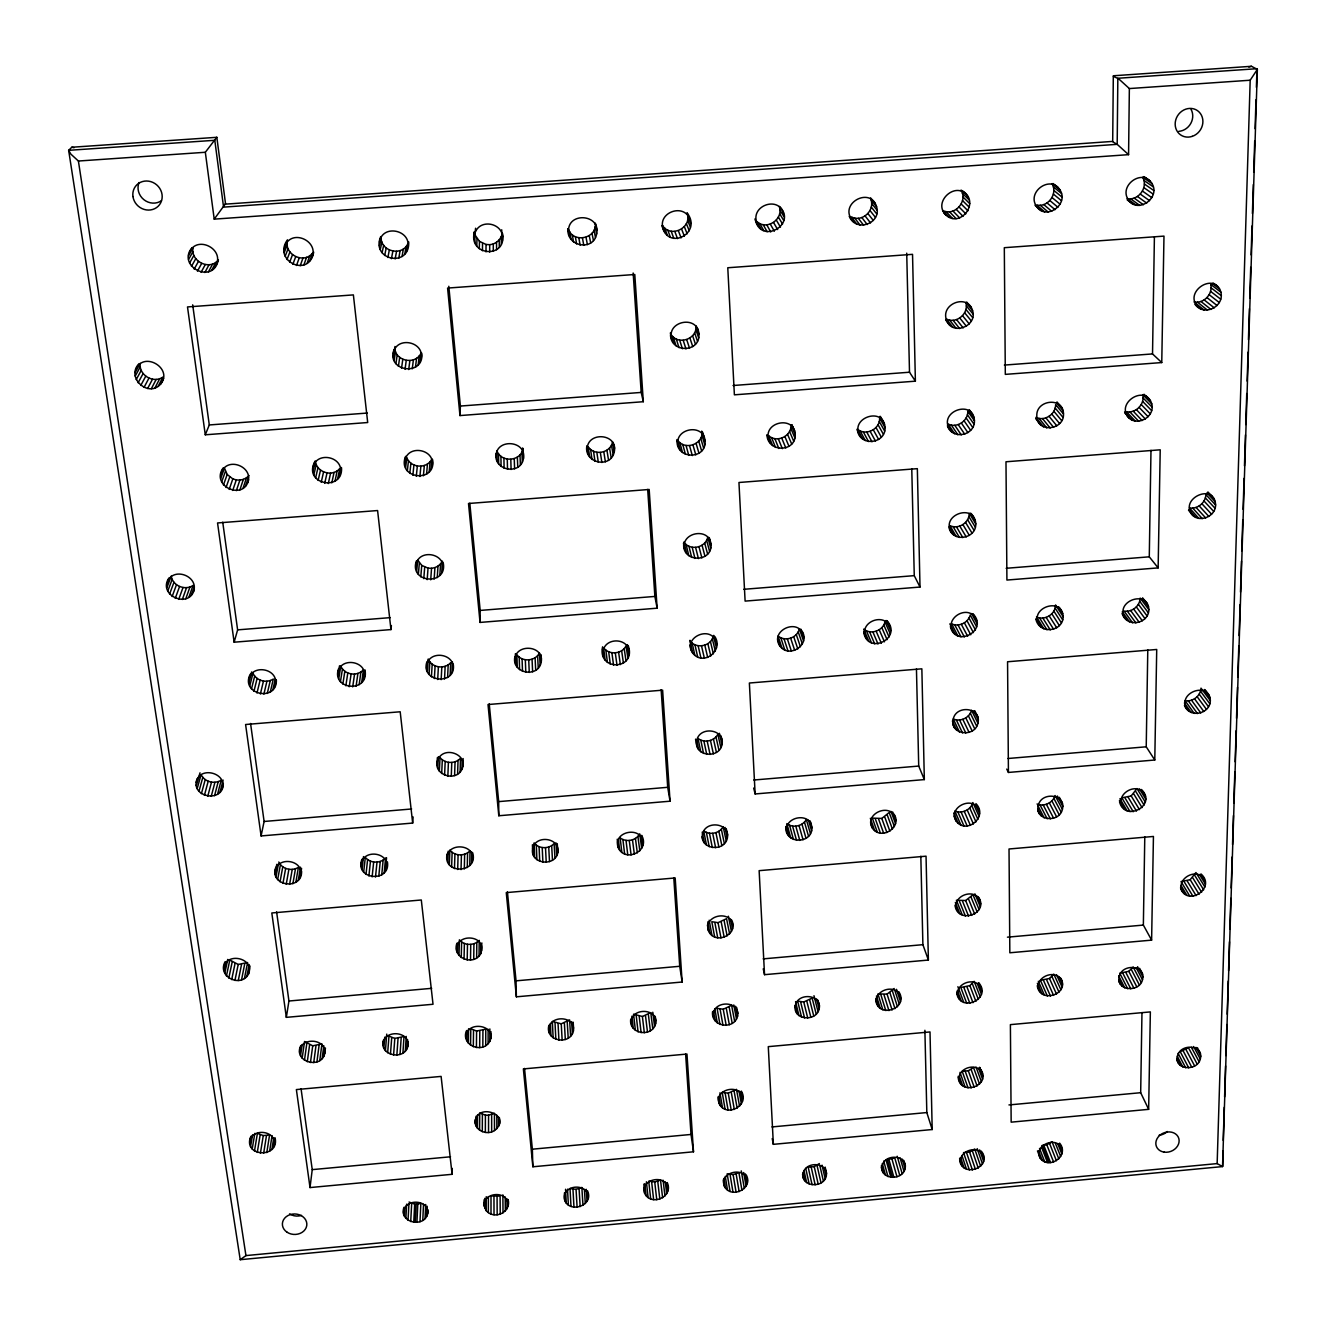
<?xml version="1.0" encoding="UTF-8"?>
<svg xmlns="http://www.w3.org/2000/svg" width="1326" height="1326" viewBox="0 0 1326 1326"><rect width="100%" height="100%" fill="white"/><g stroke="black" fill="none" stroke-linecap="round" stroke-linejoin="round"><path stroke-width="1.5" d="M248.575 479.647C244.432 501.178 210.569 486.327 222.901 468.31M223.879 967.582C226.597 951.438 255.156 958.367 248.509 973.997C241.133 988.4 216.619 976.599 225.171 961.632M508.09 1199.533C511.355 1210.771 497.316 1219.141 488.349 1212.627L488.366 1196.599M488.548 1132.503L488.565 1115.199L494.449 1113.26L494.499 1130.548C486.526 1136.067 473.017 1129.802 475.272 1119.343M489.692 252.106L489.692 244.697C495.825 244.233 501.162 239.476 502.256 233.426C507.924 259.2 467.465 256.382 474.476 231.768L475.056 242.641M466.304 1031.015C460.835 1045.667 483.045 1054.104 489.841 1041.275L489.858 1028.943M488.349 1212.627L486.211 1210.704L486.244 1196.698M488.101 1043.678L488.134 1029.274M486.211 1210.704L484.056 1205.782L484.089 1199.781M484.752 1208.367L484.786 1198.372M485.349 1132.437L485.415 1115.133L479.73 1112.962L479.598 1130.249M485.714 1045.634L485.78 1029.142L476.598 1031.048L470.813 1028.777L470.564 1045.269M276.388 680.304C276.686 702.581 239.807 694.227 250.249 674.221M275.062 1137.758C279.852 1158.493 243.288 1157.15 250.432 1137.277M482.299 1131.675L482.399 1114.37M482.83 1046.976L482.929 1030.484M456.94 943.2C451.47 958.002 474.028 966.654 480.841 953.527L480.907 943.78M480.841 953.527L481.868 942.952M275.559 683.967C278.029 668.155 251.31 663.746 248.857 679.674M477.426 1128.26L477.542 1114.818M479.067 955.996L479.216 940.399C474.012 945.886 464.233 945.72 459.393 939.836L458.995 955.449M485.979 251.89L486.045 244.481L479.465 241.332L475.272 235.348M479.664 1047.639L479.797 1031.131M301.566 871.066C302.626 891.089 268.449 886.116 275.858 867.237M274.449 1144.421C276.057 1130.448 252.271 1127.713 249.769 1141.172M313.682 252.106C309.24 278.725 272.062 260.725 287.493 239.807M309.836 260.841L312.422 253.266C303.803 264.089 284.808 254.807 287.228 241.448L284.261 248.874M476.647 958.002L476.813 942.388M476.415 1047.557L476.598 1031.048M475.935 1125.84L476.034 1116.26M473.316 1046.744L473.531 1030.252M480.045 622.424L468.509 503.499L649.176 489.476L657.132 608.186L480.045 622.424L480.178 610.424L469.802 503.2M216.221 137.954L216.801 137.274L205.331 152.275L214.215 219.138L1128.575 154.661L1129.354 88.56L1118.746 78.897L1113.409 76.361M300.952 874.779C303.107 859.729 277.648 856.099 275.145 870.95M299.742 1052.943C298.251 1036.833 326.842 1037.578 324.737 1053.524C321.323 1069.8 292.632 1061.828 300.82 1045.534M473.73 959.378L473.929 943.747M341.511 467.647C343.285 491.797 303.936 484.703 314.229 462.873M470.498 960.057L470.747 944.41M447.21 853.729C441.773 874.762 478.935 873.784 472.653 852.717M482.449 250.73L482.548 243.338M1148.648 1109.348L1150.355 1011.904L1010.395 1024.633L1011.158 1122.161L1148.648 1109.348L1140.675 1092.707L1141.968 1012.6M1151.614 940.134L1153.438 836.457L1009.02 848.988L1009.832 952.781L1151.614 940.134L1143.36 925.084L1144.786 836.822M1006.749 769.097L1008.423 772.445L1154.78 760.013L1146.228 746.803L1147.786 649.856M1158.145 567.893L1160.217 449.812L1005.986 461.78L1006.915 580.059L1158.145 567.893L1149.277 556.821L1150.985 450.359M1161.758 362.562L1005.307 374.38L1004.312 247.697L1163.979 236.111L1161.758 362.562L1152.526 353.926L1154.399 237.271M466.835 1040.711L467.017 1030.435M468.36 1043.214L468.592 1028.794M471.542 862.911L471.725 851.938M1154.78 760.013L1156.72 649.475L1007.561 661.757L1008.423 772.445M340.467 472.769C343.484 456.078 315.489 450.939 313.002 467.979M467.2 959.958L467.498 944.311M469.752 865.48L470.017 850.795C464.746 856.463 454.735 856.198 449.862 850.148L449.332 864.834M365.197 671.288C368.114 693.365 331.052 689.653 338.544 668.818M479.299 248.708L479.465 241.332M467.282 867.535L467.581 852.833M464.315 868.944L464.647 854.226M464.05 959.112L464.382 943.482M364.468 676.724C367.153 660.862 340.5 656.602 337.964 672.431M387.424 861.867C390.839 882.983 354.688 880.05 361.733 859.878M461.249 957.571L461.614 941.957M408.706 241.912C409.999 268.266 370.518 260.31 380.728 236.592M476.78 245.94L476.979 238.597M461.034 869.624L461.415 854.905M421.734 353.164C424.618 376.816 385.932 371.86 393.938 349.882M461.929 769.329C468.99 754.759 444.392 745.361 438.077 759.301C431.099 773.837 455.597 783.185 461.929 769.329L462.194 759.566M457.453 952.864L457.702 943.134M452.1 1174.306L441.11 1076.414L296.378 1089.574L310.019 1187.566L452.1 1174.306L452.265 1168.405M462.94 766.345L463.139 758.555M386.91 867.386C389.28 852.287 363.854 848.789 361.302 863.558M383.098 1045.435C381.722 1029.424 410.231 1030.02 407.944 1046.032C404.844 1061.198 378.109 1055.562 383.546 1039.915M407.811 247.448C411.441 229.812 382.087 223.812 379.534 242.078M474.244 239.011L475.603 228.221M460.105 771.964L460.503 758.273C455.166 764.124 444.906 763.759 440.017 757.527L439.354 771.218M457.685 869.508L458.1 854.789M432.624 459.658C436.536 483.559 397.154 479.233 405.358 456.906M1257.363 69.366L1222.539 1166.582L1217.152 1163.598L1250.186 80.223L1257.363 69.366L1251.446 66.3L1248.81 67.062M421.154 358.451C424.585 341.279 395.96 335.793 393.391 353.379M443.099 562.257C448.52 585.959 408.756 583.589 416.331 561.047M454.47 868.629L454.934 853.911M474.393 235.315L474.493 231.719M457.603 774.069L458.034 760.362M1222.903 1150.736L1222.754 1166.134M1223.218 1140.393L1224.263 1107.293M1224.594 1096.95L1225.572 1065.922M1225.904 1055.579L1226.865 1024.534M1227.196 1014.191L1228.241 981.091M1228.572 970.748L1229.484 941.775M1229.865 929.36L1230.843 898.332M1231.174 887.989L1232.152 856.961M1232.534 844.546L1233.445 815.573M1233.843 803.158L1234.821 772.13M1235.152 761.787L1236.13 730.759M1236.512 718.344L1237.489 687.299M1237.821 676.956L1238.799 645.928M1239.114 635.585L1240.092 604.557M1240.49 592.142L1241.467 561.097M1241.782 550.754L1242.76 519.726M1243.092 509.383L1244.07 478.355M1244.468 465.94L1245.446 434.895M1245.76 424.552L1246.738 393.524M1247.136 381.109L1248.048 352.152M1248.429 339.738L1249.407 308.693M1249.738 298.35L1250.716 267.322M1251.098 254.907L1252.009 225.95M1252.407 213.536L1253.319 184.563M1253.716 172.148L1254.694 141.12M1255.076 128.705L1255.987 99.748M1256.385 87.334L1256.965 68.703L1117.835 78.267L1117.188 144.335L1128.575 154.661M403.618 1213.34C402.474 1198.29 429.69 1198.555 427.668 1213.738C424.32 1228.357 398.38 1222.705 403.966 1207.306M432.143 465.741C435.392 449 407.463 444.011 404.894 460.951M453.227 664.127C456.873 686.072 419.845 682.476 426.955 661.641M454.586 775.528L455.067 761.804M451.619 867.038L452.133 852.336M442.751 569.368C445.818 553.041 418.568 548.5 415.983 564.826M447.757 862.165L448.171 851.176M451.271 776.207L451.785 762.483M453.011 669.514C455.912 653.602 429.293 649.475 426.707 665.221M446.995 859.215C445.503 842.225 475.321 843.087 472.537 860.027M452 672.58L452.431 661.807M447.856 776.091L448.403 762.351M456.708 950.013C455.332 933.57 484.454 934.217 481.819 950.725M426.757 1216.307L427.187 1206.246M450.144 675.299L450.691 662.685C444.558 669.696 431.729 667.757 428.232 659.022L427.386 671.602M427.668 1213.738L427.85 1209.726M459.973 415.568L447.591 288.074L634.789 274.499L643.309 401.712L459.973 415.568L460.387 406.054L448.801 286.267M425.082 1218.594L425.712 1204.489M444.591 775.163L445.188 761.439M466.106 1037.96C464.829 1020.059 497.482 1024.202 489.841 1041.275M502.438 240.686L502.504 233.376M496.222 457.404C494.316 438.061 527.151 439.718 523.422 458.746C520.472 475.835 492.675 470.382 496.189 453.393M422.779 1220.434L423.508 1204.306M447.608 677.487L448.188 664.84M475.222 1123.172C475.338 1101.044 513.808 1115.133 494.499 1130.548M419.994 1221.727L420.856 1203.56L414.69 1204.141L409.021 1202.036M441.691 773.506L442.32 759.798M416.911 1222.357L417.806 1204.19M444.541 678.962L445.155 666.315M484.056 1205.782C483.211 1192.306 506.317 1190.267 508.14 1203.511M514.936 661.26C513.311 643.209 544.538 644.353 541.19 662.32C538.107 678.431 511.488 673.459 514.82 657.116M413.745 1222.307L414.69 1204.141M437.746 768.45L438.342 756.748M415.237 1222.34L416.182 1204.34M441.16 679.658L441.823 666.995M436.967 765.4L437.365 757.627M410.712 1221.577L411.69 1203.411M532.588 848.855C529.87 864.005 555.113 867.237 557.815 852.701C560.583 837.502 535.24 834.269 532.588 848.855L532.422 844.728M568.622 232.265C566.567 211.596 601.026 213.701 596.634 233.94C593.418 251.89 565.837 246.255 568.058 228.702M437.696 679.525L438.392 666.862M408.027 1220.202L408.922 1204.058M404.347 1215.942L404.811 1207.887M441.724 572.55L442.271 563.02M405.855 1218.279L406.651 1204.157M569.384 235.895L568.241 228.718C572.749 243.752 597.164 238.779 595.324 223.149L596.849 230.26M434.364 678.564L435.11 665.901M548.815 1030.501C547.688 1014.672 576.048 1015.003 573.379 1031.114C570.197 1045.352 545.748 1041.523 548.632 1026.423M587.285 450.426C585.545 431.199 618.264 432.707 614.303 451.785C610.971 468.791 584.252 463.42 586.755 446.464M439.851 575.351L440.547 563.881L442.387 561.113M437.265 577.589L437.994 566.103L440.547 563.881M407.944 1046.032L408.193 1041.888M431.414 676.824L432.21 664.193M405.292 1051.17L406.237 1036.418M406.999 1048.75L407.579 1039.551M602.601 646.79C597.131 671.586 636.712 670.227 628.292 645.828M434.149 579.114L434.911 567.611L437.994 566.103M402.905 1053.109L404.016 1036.501L394.816 1038.407L388.966 1036.136L387.673 1052.745M429.044 674.453L429.856 661.84M426.607 668.453L426.972 663.066M588.015 1198.654C590.385 1183.356 563.285 1183.356 564.196 1198.24C566.865 1214.235 594.81 1206.643 587.484 1190.731M400.038 1054.452L401.181 1037.844M412.668 823.065L400.187 711.78L245.592 724.51L261.089 835.944L412.668 823.065L413.115 816.949M396.855 1055.115L398.032 1038.49M430.718 579.827L431.53 568.307L434.911 567.611M672.033 339.854C665.254 321.157 698.056 314.295 698.951 334.334C700.161 352.849 670.641 353.246 670.508 334.765M664.906 232.481L662.403 225.37C670.591 238.763 692.719 227.508 687.15 212.989C702.846 233.409 667.31 251.376 662.055 225.635M642.961 842.391C641.502 825.501 612.43 831.336 618.165 847.513C624.579 862.928 649.674 851.657 642.115 836.242M631.193 1023.075C630.181 1007.329 658.492 1007.528 655.624 1023.689C652.21 1037.877 628.358 1034.114 630.745 1019.048M427.187 579.661L428.033 568.141L421.734 565.373L417.69 560.003L416.695 571.423M393.59 1055.032L394.816 1038.407M678.63 446.845C672.133 428.729 704.089 422.049 705.084 441.409C706.095 459.89 676.277 459.525 677.072 440.961M673.625 343.036L671.039 334.5C678.083 345.755 697.31 339.058 696.034 325.898L698.951 334.334M390.457 1054.236L391.717 1037.612M684.995 550.207C678.746 532.638 709.924 526.14 711.001 544.853C711.996 562.555 682.857 562.655 683.669 544.671M680.172 449.912L677.553 440.05C684.514 450.873 703.261 444.475 702.117 431.646M716.09 641.685C710.305 624.728 682.161 637.872 692.636 652.972C702.879 666.713 724.129 650.701 714.797 636.497M385.418 1050.689L386.744 1034.098M423.79 578.65L424.701 567.147M383.86 1048.203L384.755 1037.147M431.099 469.023L431.911 458.846C427.204 469.222 410.612 468.177 406.784 457.603L405.623 467.78M667.939 1188.477C666.249 1173.593 639.762 1178.864 644.651 1193.317C650.967 1206.875 673.989 1196.814 667.227 1182.577M429.193 471.923L430.038 461.697M420.79 576.86L421.734 565.373M721.99 744.648C725.372 728.985 699.482 725.637 696.73 740.571C693.415 756.201 719.189 759.533 721.99 744.648L719.388 733.295M426.574 474.227L427.453 463.967M418.37 574.39L419.347 562.937M760.693 228.536L756.848 221.508C766.76 230.923 783.898 219.072 779.307 206.425C797.705 223.812 761.721 244.846 755.472 220.53M727.344 838.131C730.543 822.833 705.25 819.849 702.498 834.269C699.366 849.518 724.543 852.502 727.344 838.131L725.057 827.441M713.255 1015.683C712.36 1000.036 740.604 1000.102 737.554 1016.313C733.924 1030.435 710.637 1026.722 712.559 1011.672M415.883 568.174L416.381 562.473M732.797 925.714C731.405 909.305 703.145 915.139 708.449 930.753C714.382 945.604 739.427 934.797 731.637 920.029M423.408 475.802L424.337 465.525M772.627 445.553L768.749 435.773C777.069 443.249 791.804 436.005 791.058 424.867L795.252 434.497C795.898 452.415 767.969 452.796 766.942 435.077M384.192 872.84L385.568 858.038C380.28 863.756 370.236 863.392 365.313 857.392L363.656 872.193M386.214 861.419L386.546 857.74M385.949 870.287L386.628 862.894M419.894 476.515L420.872 466.238M742.676 1098.525C741.168 1083.127 714.184 1088.663 719.073 1103.431C725.819 1118.216 750.284 1105.735 741.3 1091.066M381.739 874.895L383.148 860.077M747.4 1181.002C745.825 1166.068 719.454 1171.455 724.162 1185.842C730.212 1199.466 753.732 1189.173 746.356 1175.151M803.274 634.607C797.622 617.634 769.61 630.828 779.787 645.861C788.821 658.989 810.75 644.884 802.097 631.176M787.23 832.977C781.909 817.015 810.75 810.882 811.91 827.872C812.258 844.049 785.357 844.364 785.788 827.673M378.788 876.32L380.231 861.469M416.314 476.332L417.325 466.056M375.507 876.983L376.998 862.149M856.613 223.895L851.408 216.95C861.883 222.47 874.746 210.967 871.066 199.894L876.552 206.624C881.972 223.332 855.867 232.862 849.303 216.37M372.125 876.884L373.667 862.033M412.867 475.288L413.927 465.012M862.381 438.657L857.276 428.994C865.58 436.486 880.215 429.16 879.619 418.104L885.039 427.635C885.834 443.365 861.071 447.011 857.607 431.281M368.893 876.005L370.468 861.154M819.17 1008.953C822.236 994.334 798.07 992.08 795.285 1005.489C792.285 1020.075 816.352 1022.296 819.17 1008.953L816.601 999.008M365.993 874.398L367.617 859.58M409.8 473.415L410.911 463.155M826.264 1176.228C829.032 1162.272 805.893 1160.582 803.125 1173.129C800.423 1187.052 823.463 1188.709 826.264 1176.228L824.457 1168.455M420.093 361.849L421.088 352.998C415.718 365.313 395.562 361.368 394.667 348.158M390.955 629.585L377.595 510.543L217.547 522.958L234.138 642.198L390.955 629.585L391.402 625.557M863.773 632.519C867.734 655.342 902.724 638.469 887.077 620.75M362.031 869.524L363.49 856.596M407.331 470.846L408.474 460.636M418.171 364.832L419.182 355.948M361.236 866.574L362.081 859.198M949.134 217.265L942.637 210.42C954.505 216.735 968.212 201.303 961.002 190.148C983.03 201.171 958.317 231.917 943.648 212.508M895.382 817.728C889.978 801.932 863.243 814.181 872.591 828.418C881.26 840.701 902.575 827.291 894.072 814.23M952.814 327.29L946.383 319.019C956.543 324.257 969.207 313.334 965.825 302.51L972.555 310.549C977.892 326.544 951.19 336.423 946.333 319.533C940.913 303.488 967.765 293.56 972.555 310.549M415.502 367.219L416.546 358.285M404.778 464.398L405.739 456.293M954.554 433.652L948.189 424.088C956.891 428.381 968.063 420.988 967.814 411.375L974.444 420.773C975.024 435.541 952.516 440.265 947.477 426.077M875.74 999.787C877.364 1019.246 909.305 1008.821 899.028 992.097M956.212 536.45L949.946 525.643C958.433 529.737 969.439 522.709 969.24 513.278L975.787 523.919C976.317 538.455 953.593 542.931 949.25 528.61M412.27 368.827L413.38 359.876M310.019 1187.566L312.24 1169.631L301.052 1088.729M905.094 1168.803C908.045 1154.813 884.906 1153.222 882.105 1165.703C879.221 1179.659 902.26 1181.217 905.094 1168.803L902.31 1159.173M950.394 626.634C955.632 648.281 988.384 630.53 973.417 614.303M322.135 1058.662L323.793 1045.667M323.826 1056.258L324.771 1048.833M324.737 1053.524L325.434 1047.971M977.925 723.217C981.953 707.421 956.145 704.438 953.228 719.14C949.283 734.886 974.975 737.853 977.925 723.217L971.56 710.322C969.521 717.847 960.389 722.123 953.278 718.974L959.394 731.969M319.781 1060.618L321.936 1043.877L312.721 1045.8L304.549 1041.49L302.162 1058.198M408.706 369.556L409.867 360.606M1044.59 211.812L1036.75 205.066C1048.12 207.519 1058.065 193.629 1052.032 183.668L1060.104 190.132C1069.303 204.585 1045.385 221.21 1036.203 205.895C1026.904 191.425 1050.938 174.717 1060.104 190.132M979.069 810.534C973.765 794.738 947.162 807.037 956.245 821.225C966.571 835.032 988.649 816.485 975.919 803.622M316.914 1061.96L319.102 1045.219M955.035 905.194C957.239 924.752 989.279 914.028 978.687 897.354M313.732 1062.623L315.953 1045.866M1043.496 426.823L1035.938 417.358C1044.639 421.651 1055.745 414.242 1055.645 404.662L1063.485 413.961C1064.413 430.188 1036.866 433.37 1036.816 415.999C1035.805 399.706 1063.502 396.524 1063.485 413.961M956.726 992.942C959.692 1013.395 992.594 999.042 978.77 982.781M310.45 1062.557L312.721 1045.8M405.043 369.357L406.253 360.407M363.49 679.807L365.031 669.895M361.683 682.525L363.407 669.779C357.224 676.857 344.395 674.801 340.782 666.116L338.743 678.813M958.201 1077.607C960.09 1096.221 991.019 1086.11 981.141 1070.082M1043.827 628.806L1036.518 616.988C1044.805 620.866 1055.562 614.153 1055.562 604.971L1063.154 616.64C1063.104 631.806 1039.717 634.673 1035.987 619.673M359.164 684.697L360.921 671.934M307.284 1061.745L309.588 1044.987M959.643 1159.72C961.284 1178.201 992.08 1168.239 982.235 1152.344M304.466 1060.27L306.803 1043.529M401.546 368.247L402.789 359.313M356.097 686.188L357.904 673.409M1136.266 205.248L1127.15 198.602C1138.47 200.988 1148.498 187.248 1142.664 177.236L1152.012 183.585C1160.913 197.988 1137.111 214.613 1128.012 199.314C1119.011 184.894 1142.946 168.187 1152.012 183.585M300.554 1055.711L302.162 1044.573M1062.408 809.324C1066.452 793.876 1041.242 791.34 1038.291 805.462C1034.33 820.86 1059.424 823.38 1062.408 809.324L1055.082 795.567C1052.927 802.86 1044.026 807.004 1037.048 803.987M398.413 366.308L399.706 357.39M352.699 686.885L354.556 674.105M1135.255 421.071L1126.47 411.706C1135.852 413.53 1145.15 404.016 1142.697 394.667L1151.73 403.817C1155.675 417.657 1134.824 428.083 1126.868 415.486M1037.263 985.682C1039.634 1004.428 1070.728 994.019 1060.568 978.024M349.219 686.752L351.108 673.956M395.894 363.639L397.236 354.755M1132.553 622.772L1124.083 611.071C1131.874 612.397 1139.979 606.098 1140.178 598.109L1148.88 609.662C1148.764 623.734 1127.432 627.927 1122.442 614.402M345.854 685.791L347.793 673.011M1061.877 1148.797C1056.905 1135.056 1032.473 1145.664 1040.413 1158.51C1049.529 1170.129 1069.933 1155.261 1059.59 1143.111M273.57 1147.056L274.78 1139.249M394.154 360.457L395.513 351.605M269.609 1151.316L272.062 1135.636M393.292 356.959L394.982 346.5M342.87 684.05L344.843 671.288M271.929 1149.41L273.736 1137.675M1203.991 309.969L1194.113 301.996C1203.776 303.886 1213.108 293.991 1210.754 284.444L1220.881 292.184C1224.578 306.455 1204.223 316.765 1195.24 304.649M266.791 1152.625L269.576 1134.99L263.277 1135.57L257.41 1133.382L254.476 1151.018M1119.525 801.782C1124.63 822.501 1156.786 805.76 1142.15 790.213M286.333 1017.357L271.813 912.968L421.303 899.989L433.022 1004.263L286.333 1017.357L288.935 1001.014L276.604 911.857M340.434 681.68L342.456 668.95M1198.936 518.466L1189.455 507.957C1197.461 509.366 1205.632 502.769 1205.898 494.648L1215.611 504.974C1215.644 517.455 1197.212 523.952 1190.499 512.665M263.659 1153.272L266.476 1135.636M260.41 1153.222L263.277 1135.57M337.898 675.663L339.522 665.751M406.75 250.962L407.944 243.536C402.507 256.332 381.838 251.973 381.043 238.415L379.435 245.774M1142.498 979.798C1146.377 965.03 1122.244 963.19 1119.31 976.317C1115.497 991.052 1139.531 992.859 1142.498 979.798L1136.216 967.781M257.277 1152.443L260.178 1134.807M404.795 254.045L406.021 246.586M1194.229 713.438L1185.112 700.758C1192.704 702.001 1200.693 695.968 1201.008 688.161L1210.356 700.692C1210.058 714.217 1189.389 718.526 1184.449 705.415M298.3 880.232L300.488 867.171M300.024 877.663L301.582 868.364M295.864 882.287L298.4 867.337C291.902 871.53 282.09 869.16 278.775 862.016M402.076 256.498L403.336 249.006M252.189 1149.029L254.824 1133.365M1180.588 888.42C1187.798 907.299 1216.671 887.558 1200.942 873.9M249.752 1143.94L251.095 1136.133M250.581 1146.609L252.57 1134.89M292.913 883.713L295.483 868.745M289.615 884.392L292.234 869.408M398.794 258.156L400.104 250.631M1200.312 1059.076C1204.157 1044.623 1180.538 1043.131 1177.587 1055.778C1173.808 1070.181 1197.328 1071.657 1200.312 1059.076L1193.582 1046.512M286.234 884.293L288.886 869.309M395.165 258.901L396.54 251.36M282.952 883.398L285.654 868.431M280.035 881.807L282.769 866.856M277.648 879.602L280.416 864.668M391.435 258.686L392.861 251.144M275.974 876.917L278.427 863.889M275.128 873.967L276.769 864.337M248.509 973.997L250.05 966.041M246.818 976.5L249.155 964.532M387.872 257.509L389.33 250.001M244.432 978.489L247.597 962.527L238.216 964.466L229.812 959.991L226.431 975.953M241.531 979.881L244.713 963.903M238.282 980.544L241.514 964.566M339.473 476.051L341.213 467.465M384.673 255.487L386.197 247.995M337.6 478.951L339.721 468.608C332.478 477.36 316.549 472.437 315.406 461.166L312.936 471.426M234.934 980.461L238.216 964.466M231.702 979.616L235.017 963.637M382.103 252.719L383.662 245.277M261.089 835.944L264.106 821.474L250.564 723.482M334.997 481.272L337.152 470.896M228.801 978.074L232.149 962.112M331.831 482.83L334.036 472.437M224.757 973.367L227.74 959.427M380.313 249.404L381.905 242.012M328.318 483.559L330.572 473.15M223.879 970.516L225.602 962.56M324.704 483.377L327.008 472.984M274.631 687.05L276.289 679.724M321.224 482.316L323.577 471.923M272.841 689.769L275.344 678.746M270.338 691.957L273.289 679.061C266.509 683.553 256.299 680.735 252.968 673.243L249.736 686.072M318.124 480.443L320.511 470.084M267.288 693.448L270.289 680.536M315.605 477.89L318.025 467.548M263.891 694.144L266.924 681.232M313.831 474.807L316.284 464.514M260.377 694.012L263.46 681.1M313.98 464.68L314.809 461.282M256.979 693.034L260.128 680.139M253.946 691.31L257.128 678.431M251.476 688.94L254.691 676.078M197.392 778.428C188.839 796.959 223.597 804.004 223.298 783.451M248.84 682.907L251.625 671.95M220.033 792.086L223.116 780.069M217.58 794.208L221.193 780.169C214.514 784.511 204.502 781.892 201.088 774.599L197.193 788.605M214.58 795.666L218.243 781.594M211.232 796.362L214.928 782.29M207.768 796.246L211.514 782.158M136.081 369.059C143.987 350.893 173.275 368.495 160.761 383.96C148.578 398.413 125.39 377.28 139.097 363.639M204.419 795.318L208.199 781.246M201.403 793.661L205.232 779.605M217.912 261.52C211.779 284.692 176.424 265.548 192.137 247.68M198.95 791.357L202.812 777.334M216.337 264.587C223.829 248.376 196.679 235.348 189.519 252.172M196.281 785.539L200.011 772.809M194.375 588.86C190.281 609.645 156.949 595.639 168.932 577.987M234.138 642.198L237.619 629.867L222.735 522.195M193.198 592.225C199.944 576.992 174.253 566.268 167.673 581.302M311.759 257.758C319.516 241.581 292.466 228.553 285.272 245.343M247.448 483.112C254.559 467.581 228.437 456.144 221.657 471.741M196.281 782.406C199.033 765.119 228.818 773.091 221.774 789.451M245.608 486.012L248.443 477.294M243.023 488.333L246.47 477.841L249.023 475.553M497.001 460.768L496.918 450.707C501.029 462.907 520.919 461.581 522.958 448.718L523.422 458.746M239.873 489.907L243.354 479.382L246.47 477.841M236.359 490.62L239.89 480.095L243.354 479.382M232.713 490.454L236.293 479.929L239.89 480.095M229.199 489.393L232.829 478.885L227.194 474.493L224.475 468.111L220.713 478.504M589.622 456.873L588.247 446.879C594.446 456.243 610.673 452.995 612.595 441.873L614.303 451.785M191.425 595.026L194.342 586.606M307.135 263.31L309.77 255.703M188.889 597.28L193.016 585.446C185.06 590.882 172.662 585.76 171.236 576.13L166.794 587.849M303.869 264.968L306.555 257.327M226.05 487.52L229.729 477.029M185.789 598.805L189.966 586.97M603.115 650.884C605.534 637.143 628.309 637.74 629.22 651.961M182.325 599.518L186.552 587.667M223.464 484.951L227.194 474.493M300.24 265.714L302.958 258.073M178.728 599.369L183.005 587.517M221.657 481.885L225.403 471.459M175.264 598.357L179.574 586.506M220.713 475.04L223.216 468.144M686.52 553.157L683.851 542.069C689.968 551.152 705.664 547.837 707.752 537.146L710.736 548.168M296.477 265.498L299.262 257.857M172.131 596.551L176.491 584.733M689.951 640.723C696.001 649.475 711.3 646.276 713.438 635.867L716.454 648.049M169.579 594.098L173.971 582.296M292.864 264.322L295.698 256.697M167.756 591.114L172.181 579.363M166.761 584.501L168.667 579.495M289.632 262.299L292.516 254.691M781.975 648.232L778.097 636.066C785.191 642.016 797.34 637.905 799.379 628.889L803.556 640.955M287.013 259.531L289.93 251.957M285.156 256.216L288.107 248.691M868.729 641.154L863.707 629.121C870.784 635.088 882.851 630.878 884.972 621.944L890.293 633.894M284.228 252.586L287.195 245.111M205.281 434.795L187.496 306.936L353.379 294.902L367.7 422.53L205.281 434.795L209.293 424.95L192.684 304.831M957.836 635.834L951.637 623.883C958.897 627.215 968.195 622.723 970.234 615.032L976.665 626.85M960.902 825.021L954.869 811.031C961.847 814.048 970.798 809.954 972.87 802.595L979.135 816.485M983.56 1156.156C978.936 1143.857 957.223 1150.835 960.902 1163.548M1130.034 811.595L1121.862 797.838L1131.177 795.915L1136.979 788.556L1145.349 802.197M1189.803 896.161L1181.018 881.575L1190.168 879.685L1195.936 872.541L1204.92 887.011M160.761 383.96L163.579 378.424M158.159 386.347L162.866 377.098C153.335 383.844 138.617 375.009 140.208 363.407L135.153 372.49M154.943 387.954L159.7 378.689M151.363 388.7L156.17 379.418M214.447 267.686L218.425 259.995C209.773 270.819 190.729 261.537 192.916 248.161L188.557 255.703M211.779 270.139L215.79 262.415M208.513 271.797L212.574 264.056M147.634 388.501L152.507 379.219M144.037 387.391L148.943 378.125M204.867 272.543L208.978 264.786M140.788 385.435L145.744 376.203M201.088 272.327L205.265 264.57M138.119 382.766L143.109 373.567M197.441 271.167L201.668 263.426M136.213 379.584L141.236 370.402M194.16 269.128L198.436 261.421M135.202 376.07L140.241 366.937M191.474 266.36L195.784 258.686M189.568 263.045L193.911 255.421M188.574 259.415L192.933 251.824M475.487 231.785C480.99 218.84 502.024 223.116 502.604 236.989M517.273 667.26L516.908 654.779C522.411 662.287 535.306 661.326 539.467 652.939L540.13 665.403M605.137 660.099L603.595 647.734C609.032 655.309 621.894 654.199 626.071 645.911L627.911 658.243M621.861 852.386L620.154 837.933C626.253 842.574 636.032 840.667 639.712 833.888L641.685 848.275M700.758 751.776L698.006 738.433C704.156 743.306 714.117 741.234 717.847 734.339L720.863 747.615M706.46 845.093L703.675 830.772C709.758 835.446 719.471 833.441 723.2 826.728L726.234 841.015M790.727 837.85L786.865 823.628C792.915 828.352 802.595 826.247 806.341 819.601L810.468 833.756M877.331 832.214L872.359 818.109L881.807 818.44L889.166 812.506L894.37 826.546M882.818 1009.766L877.928 993.887L887.077 994.119L894.221 988.5M962.361 915.139L956.394 900.238L965.643 900.52L972.952 894.752L979.118 909.586M966.72 1003.252L960.803 987.489L969.87 985.616L974.179 981.323L980.279 997.019M1047.341 995.975L1040.429 980.328L1049.479 978.455L1053.838 974.162L1060.916 989.743M214.215 219.138L225.519 203.674L216.834 137.307L71.786 147.252L68.654 150.335L70.858 154.114L78.4 161.026L245.94 1255.589L240.221 1259.7L68.654 150.335L214.795 140.291L223.564 207.121L1117.188 144.335L1112.796 141.849M1127.664 988.715L1119.774 973.185L1128.791 971.312L1133.2 967.035L1141.255 982.5M224.89 204.187L1112.696 141.401L1113.31 75.781L1251.446 66.3M534.66 857.491L534.08 842.938C538.886 849.021 548.881 849.204 554.119 843.585L554.964 858.137M553.141 1037.81L552.345 1021.451L561.246 1023.805L569.6 1019.893L570.611 1036.236M714.664 937.001L711.813 921.719L718.046 922.664L726.549 918.669L729.598 933.902M635.386 1030.385L633.563 1014.158L642.397 1016.495L650.751 1012.6L652.79 1028.81M719.968 1024.468L717.084 1008.34L723.234 1009.235L731.604 1005.34L734.654 1021.418M801.55 1017.108L797.655 1001.097L803.755 1001.975L812.142 998.097L816.219 1014.058M725.09 1109.249L722.206 1092.326L728.256 1093.171L736.494 1089.359L739.56 1106.249M812.076 1184.748L808.18 1167.195L814.23 1166.631L819.369 1163.548M968.046 1087.867L962.195 1071.292L968.295 1070.745L973.549 1067.579L979.533 1084.104M969.339 1169.913L963.554 1152.609L969.571 1152.045L974.726 1148.962L980.643 1166.234M1042.236 1145.565L1046.811 1144.802L1051.999 1141.719L1058.828 1158.858M1188.693 1067.844L1180.206 1051.601L1188.527 1047.822L1197.129 1064.016M570.992 1206.461L570.014 1188.544L576.048 1189.339L581.849 1187.433L582.976 1205.334M650.685 1198.953L648.729 1181.151L654.729 1181.947L660.514 1180.057L662.619 1197.826M730.079 1191.461L727.162 1173.792L733.112 1174.587L738.913 1172.698L741.963 1190.35M890.857 1177.322L886.017 1159.885L894.818 1158.062L899.774 1175.466M491.001 1214.003L491.001 1195.969L500.117 1196.118L500.233 1214.152M71.786 147.252L74.057 147.7M245.94 1255.589L1217.152 1163.598M240.221 1259.7L1222.539 1166.582M532.87 1166.781L693.498 1151.797L686.967 1054.054L523.372 1068.922L532.87 1166.781L532.356 1149.194L524.532 1068.408M773.373 1144.338L932.195 1129.537L930.007 1031.943L768.284 1046.645L773.373 1144.338L772.213 1138.603M312.24 1169.631L450.542 1156.786M532.356 1149.194L691.012 1134.459L693.498 1151.797M771.947 1126.934L926.824 1112.564L932.195 1129.537M1008.953 1104.939L1140.675 1092.707M288.935 1001.014L431.696 988.334M516.378 996.82L516.046 980.842L679.724 966.289L682.144 982.019L516.378 996.82L506.267 892.613L675.183 877.961L682.144 982.019M763.146 958.88L922.896 944.676L928.382 960.057L764.538 974.676L763.246 968.825M1007.445 937.167L1143.36 925.084M264.106 821.474L411.64 808.976M498.808 815.755L498.692 801.617L667.707 787.312L670.044 801.202L498.808 815.755L488.018 704.537L662.619 690.166L670.044 801.202M753.765 780.019L918.719 766.063L924.338 779.589L755.14 793.959L753.665 788.058M1007.926 758.505L1146.228 746.803M237.619 629.867L390.242 617.634M480.178 610.424L654.878 596.435L657.132 608.186M743.753 589.308L914.26 575.65L920.012 587.053L745.113 601.109L738.947 482.498L917.343 468.658L920.012 587.053M1006.152 568.29L1149.277 556.821M209.293 424.95L367.368 413.049M460.387 406.054L641.187 392.43L643.309 401.712M733.046 385.518L909.503 372.225L915.388 381.175L734.389 394.833L727.775 267.753L912.537 254.343L915.388 381.175M1004.379 365.081L1152.526 353.926M78.4 161.026L205.331 152.275M1129.354 88.56L1250.186 80.223M485.415 1115.133L488.565 1115.199M428.033 568.141L431.53 568.307M486.045 244.481L489.692 244.697M232.829 478.885L236.293 479.929M1210.356 700.692C1209.693 680.967 1177.157 692.305 1186.72 708.581M1148.88 609.662C1148.167 589.274 1114.801 600.943 1124.846 617.734M1143.957 176.689L1147.056 178.795M1143.658 176.607L1149.874 180.833M1215.611 504.974C1214.55 481.553 1177.355 499.471 1193.185 515.665M1143.957 180.485L1153.338 186.883M1144.371 184.032L1153.753 190.48M1151.73 403.817C1145.498 383.463 1114.387 403.684 1129.354 418.154M1143.857 187.646L1153.222 194.143M1142.465 191.077L1151.797 197.624M967.781 196.712C957.173 179.474 931.532 201.966 946.234 215.243M1140.277 194.093L1149.576 200.674M1137.443 196.48L1146.692 203.093M1220.881 292.184C1214.682 271.068 1182.974 292.051 1198.041 306.919M1134.161 198.104L1143.377 204.734M1130.647 198.817L1139.813 205.464M1127.15 199.861L1132.968 204.088M1213.224 283.068L1217.55 286.366M1212.395 283.515L1219.622 289.018M1211.119 287.875L1221.246 295.648M1210.572 291.355L1220.699 299.195M1209.163 294.687L1219.257 302.543M1206.992 297.604L1217.053 305.51M1204.19 299.925L1214.218 307.847M1053.076 183.518L1057.916 187.38M1200.975 301.483L1210.936 309.439M1197.527 302.195L1207.456 310.168M1053.391 186.933L1061.48 193.43M1195.157 304.317L1200.776 308.859M1053.855 190.48L1061.944 197.027M1053.391 194.093L1061.463 200.707M1052.032 197.541L1060.087 204.187M1049.877 200.558L1057.899 207.237M1047.059 202.944L1055.048 209.674M1043.777 204.569L1051.717 211.315M1040.264 205.281L1048.153 212.044M1035.026 205.265L1041.258 210.652M962.842 191.342L965.543 193.944M962.427 193.397L969.223 200.011M962.941 196.961L969.737 203.624M962.527 200.591L969.323 207.287M961.201 204.022L967.98 210.784M959.079 207.038L965.825 213.834M1145.813 395.612L1148.399 398.198M1144.023 394.253L1150.454 400.767M1143.095 397.982L1152.128 407.181M956.295 209.442L962.991 216.271M1142.598 401.364L1151.631 410.596M1141.255 404.579L1150.255 413.845M953.013 211.066L959.659 217.912M982.483 1073.728C977.842 1061.015 955.648 1068.242 959.477 1081.27M1139.133 407.413L1148.101 416.712M949.499 211.779L956.096 218.641M1136.399 409.668L1145.332 418.999M945.952 211.563L952.499 218.425M1133.233 411.193L1142.117 420.541M1207.887 491.946L1212.047 496.322M1209.876 494.383L1214.036 498.791M1206.925 492.907L1215.262 501.742M1129.851 411.889L1138.686 421.254M1124.581 412.005L1132.072 420.01M1205.367 497.913L1215.08 508.289M1124.796 412.95L1127.282 415.618M1204.025 501.029L1213.704 511.422M1201.92 503.764L1211.566 514.206M1199.218 505.952L1208.831 516.427M1196.085 507.444L1205.665 517.919M1192.77 508.123L1202.284 518.615M1189.091 509.963L1195.837 517.455M1188.51 510.228L1191.179 513.212M890.111 627.546C885.271 612.397 860.209 621.049 865.198 635.933M1203.925 878.69C1196.168 867.055 1175.217 879.337 1182.527 891.652M795.252 434.497C794.44 415.088 762.599 421.933 768.865 439.934M975.256 617.651C966.82 604.54 944.377 618.496 953.013 631.74M1144.255 793.594C1136.283 781.495 1114.868 794.307 1122.558 806.921M690.001 219.934C684.829 202.414 656.834 212.293 663.282 229.183M975.787 523.919C974.776 502.852 940.416 514.77 951.322 532.207M885.039 427.635C883.895 405.822 848.623 418.088 860.16 436.105M1063.154 616.64C1062.259 596.269 1028.794 607.855 1039.103 624.728M1056.988 401.927L1061.695 407.546M1056.49 402.889L1063.038 410.612M974.444 420.773C973.499 398.96 938.344 411.292 949.565 429.243M966.671 302.03L971.146 307.367M1055.181 408.043L1063.021 417.392M966.339 305.941L973.069 314.03M1053.872 411.259L1061.678 420.64M876.552 206.624C870.685 186.85 840.236 202.464 851.358 219.121M965.925 309.455L972.654 317.577M1051.783 414.093L1059.573 423.508M870.585 197.889L875.061 203.326M964.632 312.77L971.328 320.942M1049.065 416.347L1056.805 425.795M871.63 203.458L877.132 210.237M1045.899 417.889L1053.606 427.353M962.543 315.704L969.207 323.909M1042.518 418.585L1050.159 428.066M871.265 207.088L876.751 213.917M959.792 318.025L966.422 326.279M1039.103 418.403L1046.711 427.884M869.989 210.536L875.458 217.398M956.576 319.599L963.157 327.87M1035.722 418.668L1040.744 424.966M953.112 320.312L959.643 328.583M867.9 213.569L873.337 220.464M949.631 320.113L956.129 328.384M865.132 215.972L870.519 222.901M945.637 319.964L949.963 325.334M861.867 217.58L867.204 224.542M858.336 218.309L863.624 225.287M1144.769 600.396L1147.255 603.678M1142.78 598.026L1145.25 601.308M1142.283 598.308L1148.482 606.529M854.773 218.094L860.01 225.055M1139.697 601.275L1148.382 612.861M1205.317 690.233L1208.815 694.923M1204.555 689.52L1206.892 692.62M1204.157 689.851L1210.008 697.675M849.535 216.337L853.662 221.873M1138.388 604.291L1147.056 615.927M1200.511 691.227L1209.842 703.791M1136.349 606.943L1144.984 618.612M1199.201 694.144L1208.5 706.758M1133.697 609.082L1142.299 620.767M1197.163 696.73L1206.445 709.36M1130.63 610.54L1139.183 622.242M1194.544 698.802L1203.793 711.465M1127.349 611.203L1135.868 622.922M1191.527 700.211L1200.726 712.891M1188.311 700.874L1197.461 713.57M1122.26 611.783L1129.487 621.811M1122.045 613.408L1126.851 620.087M1184.4 703.012L1191.212 712.51M1185.262 706.112L1188.66 710.852M969.256 409.684L972.571 414.358M969.521 411.176L973.947 417.425M967.4 414.756L974.03 424.204M966.14 417.972L972.737 427.469M964.085 420.806L970.649 430.337M961.383 423.077L967.914 432.624M958.217 424.602L964.715 434.182M954.819 425.315L961.251 434.895M951.388 425.132L957.786 434.713M947.526 425.431L951.737 431.795M1059.275 607.341L1061.43 610.656M1058.38 606.86L1062.706 613.507M1055.131 608.137L1062.706 619.855M1053.872 611.153L1061.413 622.905M1051.85 613.822L1059.358 625.607M1049.214 615.96L1056.706 627.762M1046.148 617.402L1053.59 629.237M1042.866 618.082L1050.258 629.916M1201.074 874.862L1205.085 881.276M1039.584 617.949L1046.943 629.767M1199.417 874.48L1205.417 884.111M971.759 514.19L973.93 517.72M1194.676 875.293L1203.643 889.796M1035.954 618.645L1041.159 627.082M1141.255 789.467L1145.449 796.263M970.615 513.096L975.29 520.687M1139.531 788.987L1145.813 799.197M1192.704 877.729L1201.638 892.265M968.842 516.56L975.372 527.234M1190.168 879.685L1199.069 894.238M1135.719 791.39L1144.073 805.064M779.92 210.005L784.114 216.884M967.582 519.676L974.096 530.4M1187.251 881.028L1196.102 895.614M1133.73 793.893L1142.051 807.6M1184.135 881.674L1192.952 896.26M779.605 213.635L783.799 220.564M1131.177 795.915L1139.465 809.639M965.56 522.427L972.057 533.185M1128.194 797.291L1136.448 811.048M1181.068 885.602L1186.886 895.315M1180.538 887.309L1184.416 893.79M962.908 524.615L969.356 535.406M778.379 217.083L782.539 224.044M1125.028 797.954L1133.233 811.711M959.809 526.124L966.206 536.914M1119.94 798.683L1127.05 810.716M1119.442 800.539L1124.498 809.109M776.323 220.116L780.45 227.127M956.46 526.803L962.809 537.61M953.096 526.654L959.411 537.461M773.572 222.519L777.649 229.564M949.002 526.952L953.46 534.66M880.348 416.463L883.05 421.187M770.307 224.144L774.351 231.205M879.967 416.364L884.492 424.27M879.254 421.486L884.674 431.066M766.776 224.873L770.754 231.951M878.027 424.718L883.414 434.315M763.179 224.641L767.124 231.719M876.005 427.552L881.359 437.199M759.798 223.497L763.693 230.558M873.32 429.823L878.641 439.486M972.903 613.789L976.582 620.502M971.544 613.54L977.08 623.651M754.875 219.005L758.339 225.785M870.171 431.348L875.442 441.044M968.991 618.049L975.422 629.916M866.756 432.061L871.994 441.757M1197.411 1047.689L1200.461 1053.673M967.002 620.717L973.4 632.618M1195.969 1047.374L1200.776 1056.325M1059.341 797.307L1062.424 803.39M863.309 431.878L868.497 441.575M1057.336 796.014L1062.839 806.324M1191.378 1047.325L1199.069 1061.695M964.383 622.855L970.748 634.773M860.077 430.834L865.215 440.514M1053.855 798.401L1061.165 812.192M961.333 624.314L967.648 636.248M1186.057 1049.695L1194.643 1065.905M857.027 429.856L858.718 433.055M1051.899 800.921L1059.176 814.744M1139.631 968.312L1142.598 974.212M1183.223 1050.971L1191.759 1067.198M1137.559 966.704L1142.962 976.964M958.035 624.994L964.317 636.944M1049.347 802.926L1056.59 816.783M954.737 624.844L960.969 636.795M1178.134 1053.341L1185.659 1067.762M1046.38 804.318L1053.59 818.175M1177.206 1056.176L1182.825 1066.982M1131.277 969.405L1139.316 984.887M1176.692 1058.347L1180.422 1065.557M1176.726 1059.971L1178.599 1063.585M900.304 996.041C895.564 982.914 872.74 990.29 876.934 1003.732M949.847 623.883L955.118 634.11M1043.197 804.981L1050.374 818.855M1128.791 971.312L1136.796 986.826M1040.015 804.865L1047.142 818.739M1125.923 972.638L1133.879 988.152M1037.943 805.711L1044.142 817.86M1122.84 973.267L1130.763 988.798M1038.026 809.324L1041.556 816.252M1037.81 810.6L1039.567 814.048M1118.663 975.837L1124.78 987.903M1118.829 979.533L1122.31 986.428M1118.68 980.925L1120.42 984.373M981.389 988.732C976.715 975.571 954.007 983.08 958.018 996.423M974.726 710.67L977.842 717.084M973.765 710.935L978.323 720.117M970.35 713.255L976.698 726.184M980.245 901.05C975.555 887.409 952.317 895.216 956.51 908.907M968.394 715.841L974.709 728.803M965.825 717.913L972.107 730.908M1062.143 981.455C1057.551 968.245 1034.96 975.886 1038.788 989.146M962.825 719.338L969.057 732.333M959.576 720.018L965.776 733.013M956.328 719.885L962.477 732.897M783.484 213.254C778.428 195.701 750.599 205.729 756.781 222.486M952.383 721.029L956.726 730.311M952.93 724.327L954.654 728.024M1059.391 977.312L1062.54 984.207M1056.607 974.942L1062.126 987.041M975.605 804.816L979.533 813.484M1051.949 976.533L1058.993 992.146M971.676 805.446L977.925 819.352M1049.479 978.455L1056.507 994.069M887.21 621.297L888.735 624.679M886.083 620.469L890.641 630.679M969.737 807.948L975.969 821.905M1046.612 979.765L1053.59 995.412M1043.512 980.411L1050.474 996.058M967.218 809.971L973.4 823.943M883.779 624.977L889.066 636.944M964.251 811.363L970.4 825.352M1038.324 981.257L1044.424 995.163M881.823 627.646L887.077 639.662M1037.363 983.262L1041.921 993.688M1037.728 986.428L1039.998 991.633M791.854 424.734L794.655 431.132M961.068 812.026L967.184 826.015M791.771 424.884L793.163 428.066M879.221 629.784L884.459 641.817M957.869 811.91L963.936 825.899M790.744 428.248L794.937 437.945M876.171 631.242L881.359 643.292M953.775 812.954L958.284 823.429M789.55 431.48L793.727 441.21M954.007 815.987L956.245 821.225M872.873 631.922L878.011 643.988M787.561 434.331L791.705 444.077M869.541 631.773L874.646 643.839M784.893 436.585L789.003 446.381M866.425 630.828L871.48 642.878M977.593 896.492L980.693 903.884M974.892 893.84L980.312 906.802M863.723 631.922L866.591 638.784M781.743 438.127L785.804 447.939M971.046 897.205L977.196 912.056M686.984 213.171L688.393 216.619M968.56 899.161L974.676 914.045M687.829 216.569L690.68 223.547M778.329 438.84L782.34 448.652M965.643 900.52L971.726 915.421M687.564 220.199L690.415 227.243M962.51 901.166L968.544 916.084M774.865 438.657L778.826 448.47M1059.209 1143.791L1062.275 1151.382M1058.049 1144.537L1061.877 1154.051M959.361 901.067L965.345 915.984M1055.363 1143.277L1060.701 1156.587M686.371 223.646L689.222 230.741M771.599 437.613L775.511 447.409M955.333 902.426L959.775 913.597M955.565 905.89L957.786 911.476M1049.595 1143.526L1056.408 1160.698M767.141 434.878L770.356 443M1046.811 1144.802L1053.59 1161.974M684.349 226.68L687.15 233.807M1043.811 1145.415L1050.557 1162.604M978.439 982.798L981.837 991.483M1042.236 1145.382L1048.949 1162.571M1041.573 1147.272L1047.523 1162.537M977.378 983.859L981.455 994.318M1039.518 1148.432L1044.706 1161.808M1038.573 1150.885L1042.269 1160.432M681.614 229.1L684.382 236.243M1037.462 1150.885L1040.413 1158.51M972.323 983.693L978.373 999.423M969.87 985.616L975.903 1001.362M966.986 986.925L972.986 1002.688M678.365 230.724L681.083 237.901M963.903 987.572L969.853 1003.334M892.63 811.926L895.879 820.661M957.886 986.693L963.77 1002.456M890.989 811.413L895.547 823.678M957.339 990.472L961.234 1000.964M674.818 231.453L677.487 238.63M956.676 991.931L959.278 998.909M887.26 815.026L892.431 829.098M979.914 1067.679L981.257 1071.325M979.582 1067.264L982.931 1076.397M978.538 1068.159L982.549 1079.149M976.052 1067.098L981.406 1081.767M884.757 817.048L889.879 831.137M671.205 231.238L673.823 238.415M881.807 818.44L886.895 832.546M971.129 1069.452L977.08 1085.994M667.79 230.078L670.359 237.255M878.608 819.103L883.646 833.209M968.295 1070.745L974.229 1087.287M965.262 1071.375L971.146 1087.933M875.375 818.987L880.398 833.109M664.79 228.089L667.31 235.232M959.991 1072.369L965.146 1087.088M870.353 818.291L874.663 830.623M870.751 823.148L872.591 828.418M959.444 1076.463L962.659 1085.662M697.111 327.489L698.288 330.837M958.151 1076.331L960.72 1083.673M800.871 629.154L803.854 637.74M981.339 1151.101L983.991 1158.742M979.665 1149.924L983.627 1161.41M695.769 329.412L698.686 337.881M977.212 1148.631L982.483 1163.963M798.219 631.922L802.379 644.022M694.592 332.76L697.493 341.263M972.356 1150.786L978.24 1168.073M796.296 634.59L800.407 646.723M969.571 1152.045L975.422 1169.35M692.603 335.693L695.47 344.246M793.71 636.729L797.804 648.895M966.571 1152.675L972.372 1169.98M790.661 638.187L794.705 650.37M962.013 1155.725L966.488 1169.184M689.901 338.031L692.752 346.616M960.853 1158.195L964.019 1167.792M959.593 1158.195L962.112 1165.885M787.362 638.883L791.357 651.066M784.014 638.734L787.975 650.917M686.719 339.622L689.503 348.208M898.531 991.782L900.802 998.793M896.492 989.329L900.47 1001.611M894.801 990.257L899.326 1004.329M780.848 637.773L784.777 649.955M892.381 990.887L897.453 1006.732M683.221 340.334L685.973 348.937M777.583 638.933L779.787 645.861M889.945 992.793L894.984 1008.655M887.077 994.119L892.083 1009.998M679.674 340.136L682.376 348.738M883.978 994.765L888.95 1010.644M880.862 994.682L885.785 1010.578M676.326 339.042L678.962 347.627M876.469 995.942L880.249 1008.274M875.823 998.296L878.243 1006.219M702.647 432.21L704.421 438.044M673.376 337.119L675.978 345.688M702.714 433.602L705.084 441.409M701.719 431.099L702.879 434.961M701.852 435.044L704.819 444.84M670.326 332.992L671.354 336.373M700.708 438.276L703.642 448.122M698.736 441.127L701.653 451.006M810.319 821.424L811.363 824.938M809.838 820.827L811.91 827.872M808.512 820.297L811.611 830.888M696.1 443.398L698.968 453.293M903.752 1160.366L905.426 1166.134M804.468 822.12L808.562 836.308M900.089 1157.847L903.984 1171.355M897.188 1156.239L902.161 1173.626M801.965 824.142L806.042 838.364M692.951 444.939L695.785 454.851M799.014 825.534L803.042 839.772M892.05 1159.322L896.956 1176.742M689.52 445.635L692.305 455.58M795.815 826.197L799.793 840.435M889.033 1159.952L893.906 1177.372M892.299 1177.339L887.442 1160.101M792.583 826.098L796.528 840.319M883.696 1161.095L887.972 1176.576M686.039 445.47L688.774 455.398M789.534 825.22L793.429 839.441M882.304 1163.598L885.486 1175.201M881.425 1165.554L883.53 1173.278M881.226 1167.095L882.287 1170.957M709.36 537.942L710.355 541.588M709.012 537.527L711.001 544.853M682.741 444.425L685.426 454.337M786.219 826.778L788.622 835.645M785.705 826.512L786.649 830.043M706.609 540.262L709.576 551.334M679.857 442.569L682.492 452.464M704.67 543.03L707.62 554.135M676.923 439.569L677.951 443.481M702.067 545.235L704.984 556.356M817.927 1000.169L819.468 1006.119M698.984 546.726L701.852 557.881M813.965 995.71L818.059 1011.655M695.603 547.423L698.421 558.594M809.722 1000.019L813.75 1015.998M806.854 1001.345L810.866 1017.34M714.996 637.889L716.72 644.834M692.189 547.273L694.957 558.428M713.753 635.369L714.615 638.834M803.755 1001.975L807.716 1017.987M712.327 638.9L715.327 651.116M688.94 546.262L691.675 557.417M800.622 1001.909L804.534 1017.904M710.421 641.569L713.388 653.834M686.106 544.489L688.791 555.627M795.567 1001.627L798.932 1015.617M794.97 1005.572L796.893 1013.561M707.852 643.723L710.786 655.989M683.454 543.279L684.332 546.958M704.819 645.182L707.703 657.481M825.137 1167.095L826.562 1173.56M701.504 645.861L704.355 658.16M822.037 1165.173L825.186 1178.781M720.946 735.88L722.256 741.532M819.816 1165.488L823.396 1181.052M817.015 1165.372L821.009 1182.891M698.139 645.729L700.94 658.028M814.23 1166.631L818.208 1184.168M715.974 736.941L718.974 750.251M694.94 644.768L697.708 657.066M811.23 1167.261L815.159 1184.798M692.155 643.06L694.874 655.342M713.454 739.013L716.405 752.356M690.001 640.276L690.763 643.756M690.332 642.464L692.636 652.972M805.744 1168.405L809.175 1184.002M690.001 644.884L691.144 650.121M710.454 740.438L713.371 753.798M804.086 1170.941L806.639 1182.626M802.976 1172.93L804.667 1180.704M802.528 1174.488L803.374 1178.383M707.189 741.118L710.073 754.477M726.234 828.617L727.609 835.115M595.109 226.796L596.634 233.94M703.891 740.985L706.725 754.361M721.344 829.247L724.361 843.551M593.965 230.243L595.473 237.437M700.758 740.074L703.542 753.433M718.858 831.286L721.858 845.607M715.924 832.662L718.874 847.016M696.614 739.974L698.57 749.488M695.553 739.146L697.111 746.737M591.976 233.293L593.451 240.52M730.609 919.15L732.532 928.631M712.708 833.341L715.609 847.695M728.372 916.216L731.438 931.432M709.46 833.225L712.311 847.579M589.258 235.696L590.7 242.973M724.112 920.642L727.112 935.891M706.377 832.347L709.195 846.701M721.211 922.001L724.178 937.267M736.643 1007.478L737.82 1013.478M702.233 832.164L704.305 842.888M735.615 1006.285L737.554 1016.313M702.183 836.656L702.863 840.236M718.046 922.664L720.979 937.93M733.792 1004.959L736.477 1019.014M586.009 237.321L587.401 244.614M714.847 922.565L717.731 937.847M729.201 1007.263L732.217 1023.357M726.333 1008.589L729.333 1024.7M741.416 1092.127L742.112 1095.856M709.161 920.211L711.979 935.46M740.704 1091.928L742.427 1101.276M738.963 1090.801L741.367 1103.912M582.462 238.067L583.788 245.36M707.769 921.902L709.858 933.338M723.234 1009.235L726.184 1025.363M707.404 925.051L708.449 930.753M720.068 1009.152L722.985 1025.28M734.123 1091.232L737.157 1108.138M731.306 1092.525L734.322 1109.448M745.411 1173.908L747.135 1183.67M714.83 1008.887L717.316 1022.992M743.687 1172.532L746.09 1186.223M578.832 237.835L580.108 245.144M728.256 1093.171L731.223 1110.094M713.471 1010.876L715.228 1020.937M741.251 1170.875L744.334 1188.51M712.791 1012.418L713.852 1018.451M613.839 444.392L614.535 448.337M725.14 1093.105L728.073 1110.028M611.485 445.105L613.176 455.05M736.145 1173.958L739.146 1191.626M575.368 236.691L576.611 243.984M719.952 1092.79L722.488 1107.823M733.112 1174.587L736.096 1192.256M718.874 1096.453L720.449 1105.834M609.546 447.956L611.22 457.951M717.88 1097.016L719.073 1103.431M730.062 1174.538L732.996 1192.207M572.318 234.685L573.512 241.945M606.927 450.227L608.551 460.238M725.272 1176.361L727.51 1190.085M723.913 1178.366L725.504 1188.162M723.217 1179.958L724.162 1185.842M569.898 231.967L571.058 239.194M603.794 451.768L605.369 461.813M600.346 452.481L601.888 462.525M627.413 644.635L629.005 655.177M596.849 452.299L598.341 462.343M624.198 648.58L626.005 660.961M593.518 451.254L594.96 461.282M621.645 650.735L623.419 663.133M590.584 449.398L591.993 459.426M618.612 652.193L620.353 664.608M641.751 835.347L642.314 839.441M641.519 836.424L642.745 845.408M615.297 652.873L616.988 665.304M586.937 445.834L588.015 453.79M637.905 836.408L639.828 850.828M611.899 652.74L613.557 665.171M635.436 838.43L637.325 852.883M608.684 651.779L610.291 664.193M632.485 839.822L634.358 854.292M655.326 1016.827L655.84 1020.854M654.596 1015.617L655.624 1023.689M652.79 1012.235L654.58 1026.407M605.849 650.072L607.424 662.47M629.27 840.502L631.093 854.972M648.364 1014.523L650.37 1030.75M602.584 649.027L603.595 657.248M626.005 840.386L627.778 854.856M666.763 1183.273L667.724 1191.146M645.513 1015.849L647.486 1032.109M665.271 1181.88L666.713 1193.698M622.889 839.507L624.629 853.977M663.083 1180.206L664.972 1195.986M642.397 1016.495L644.32 1032.755M639.231 1016.429L641.104 1032.672M618.397 839.358L619.656 850.181M657.746 1181.317L659.818 1199.102M617.22 839.275L618.165 847.513M636.215 1015.617L638.071 1031.877M654.729 1181.947L656.751 1199.748M651.646 1181.897L653.635 1199.682M631.905 1016.164L633.264 1028.33M631.159 1019.76L631.822 1025.843M646.392 1181.764L648.099 1197.577M644.768 1183.803L646.027 1195.654M643.839 1184.118L644.651 1193.317M489.228 703.841L498.692 801.617M507.427 891.834L516.046 980.842M633.165 273.007L641.187 392.43M647.685 489.41L654.878 596.435M661.144 689.686L667.707 787.312M673.774 877.696L679.724 966.289M685.625 1054.104L691.012 1134.459M586.241 1189.306L587.02 1201.207M584.401 1189.588L585.313 1203.494M573.163 1022.18L573.561 1028.28M572.865 1022.976L573.379 1031.114M571.605 1021.584L572.368 1033.832M579.081 1188.709L580.175 1206.61M557.268 843.634L557.815 852.701M567.23 1021.832L568.208 1038.175M556.025 842.872L556.771 855.585M576.048 1189.339L577.108 1207.257M564.379 1023.158L565.324 1039.518M572.965 1189.273L573.976 1207.207M541.141 654.978L541.356 659.105M551.666 845.623L552.478 860.193M540.809 655.226L541.19 662.32M561.246 1023.805L562.158 1040.181M755.14 793.959L749.372 683.023L921.852 668.818L924.338 779.589M764.538 974.676L759.135 870.668L926.045 856.182L928.382 960.057M567.528 1189.173L568.373 1205.085M548.732 847.016L549.494 861.602M558.064 1023.722L558.926 1040.098M565.556 1189.256L566.268 1203.163M537.61 655.624L538.257 668.122M564.445 1192.886L564.843 1200.826M555.03 1022.926L555.843 1039.302M545.516 847.679L546.229 862.281M535.091 657.762L535.704 670.293M542.218 847.579L542.898 862.182M550.389 1023.506L550.97 1035.755M522.643 447.956L522.825 451.934M549.113 1025.097L549.494 1033.269M532.058 659.237L532.621 671.768M521.897 451.951L522.328 462.028M539.085 846.701L539.715 861.287M528.726 659.917L529.256 672.464M519.991 454.801L520.405 464.912M536.301 845.11L536.914 859.696M532.787 845.739L533.135 854.822M525.328 659.784L525.809 672.332M517.372 457.089L517.753 467.216M522.079 658.823L522.51 671.37M514.239 458.63L514.587 468.791M519.212 657.116L519.593 669.63M510.808 459.343L511.09 469.503M515.383 653.735L515.681 664.409M906.719 253.167L909.503 372.225M911.774 468.907L914.26 575.65M916.448 668.901L918.719 766.063M920.824 856.248L922.896 944.676M924.885 1030.285L926.824 1112.564M507.278 459.161L507.51 469.321M501.709 229.779L501.792 233.359M501.162 236.873L501.311 244.183M503.913 458.116L504.112 468.277M499.189 239.923L499.322 247.266M500.93 456.26L501.079 466.404M496.504 242.343L496.587 249.719M507.924 1200.196L507.991 1206.179M498.543 453.741L498.659 463.851M506.93 1198.754L507.046 1208.748M505.206 1197.013L505.355 1211.019M502.869 1194.842L503.018 1212.876M499.504 1117.934L499.537 1123.669M498.526 1116.724L498.576 1126.304M493.272 243.967L493.305 251.376M496.802 1115.232L496.852 1128.658M497.068 1196.748L497.167 1214.798M493.968 1196.698L494.018 1214.749M491.648 1114.569L491.664 1131.857M490.951 1031.628L490.819 1038.556M301.499 1215.395A12.083 10.144 1.3 0 1 289.549 1213.87M161.441 200.69A14.918 13.89 41.1 0 1 143.821 199.629A14.918 13.89 41.1 0 1 139.064 182.524M1167.344 1131.509A11.768 9.812 -21.5 0 1 1159.139 1135.205M1191.063 109.362A14.553 13.243 -55.9 0 1 1178.797 131.34M1164.228 1152.145A11.917 9.895 -21.4 0 0 1178.797 1138.421A11.917 9.895 -21.4 0 0 1159.405 1135.686A11.917 9.895 -21.4 0 0 1164.228 1152.145M132.948 196.53A15.133 14.089 40.6 0 0 156.567 207.585A15.133 14.089 40.6 0 0 153.004 182.474A15.133 14.089 40.6 0 0 132.948 196.53M287.029 1232.202A12.232 10.243 1.2 0 0 306.72 1225.754A12.232 10.243 1.2 0 0 290.079 1214.666A12.232 10.243 1.2 0 0 287.029 1232.202M1192.306 136.346A14.768 13.409 -55.6 0 0 1199.069 111.964A14.768 13.409 -55.6 0 0 1175.731 119.97A14.768 13.409 -55.6 0 0 1192.306 136.346"/></g></svg>
